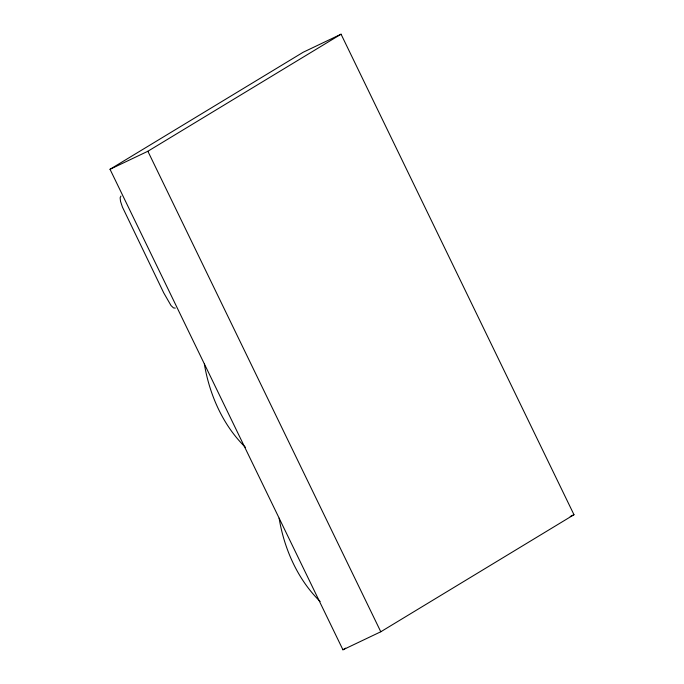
<?xml version="1.0" encoding="UTF-8"?>
<svg xmlns="http://www.w3.org/2000/svg" width="684" height="684" viewBox="0 0 684 684"><rect width="100%" height="100%" fill="white"/><g stroke="black" fill="none" stroke-linecap="round" stroke-linejoin="round"><path stroke-width="1.03" d="M120.914 196.06L120.119 197.821L120.538 201.395L122.436 207.09L163.724 292.863L171.034 305.568L173.497 307.911L175.275 308.108M110.021 169.29L303.209 52.232L341.059 34.2L573.979 514.71L380.791 631.768L342.94 649.8L110.021 169.29L147.872 151.258L341.059 34.2M342.94 649.8L345.668 648.141M570.199 516.514L573.979 514.71M245.394 447.259C223.01 425.457 209.424 394.574 204.362 363.956M320.163 601.492C297.771 579.699 284.185 548.807 279.123 518.198M147.872 151.258L380.791 631.768"/></g></svg>
